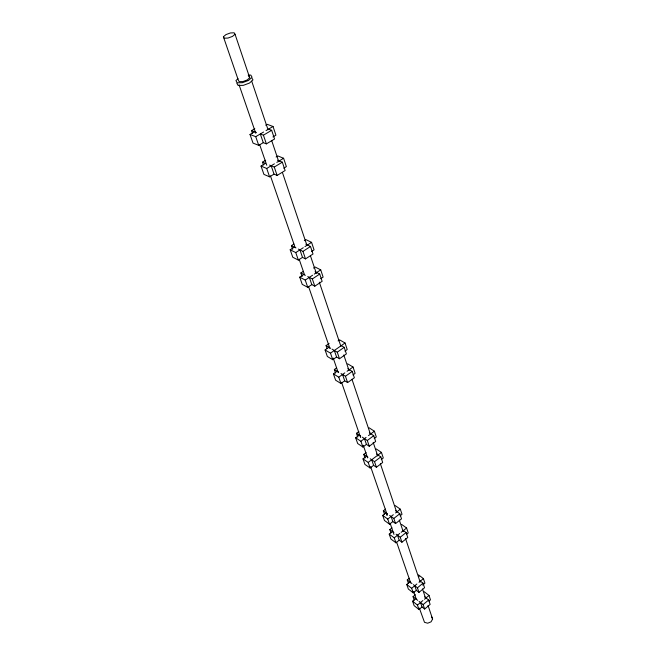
<?xml version="1.0" encoding="UTF-8"?>
<svg xmlns="http://www.w3.org/2000/svg" width="656" height="656" viewBox="0 0 656 656"><rect width="100%" height="100%" fill="white"/><g stroke="black" fill="none" stroke-linecap="round" stroke-linejoin="round"><path stroke-width="0.98" d="M428.04 605.455L432.607 619.043L431.058 621.839L427.696 623.2L424.498 622.323L419.348 608.104M249.69 77.728L247.23 79.966L242.859 81.59L239.153 81.631L238.3 80.089L223.393 36.769L225.959 34.596L230.412 32.956L234.167 32.8L235.037 34.227L249.69 77.728L248.796 76.194M238.03 78.687L235.93 80.581L237.136 82.771L242.384 82.705L248.591 80.409L252.068 77.236L250.797 75.071L248.181 75.112M235.037 34.227L232.478 36.408L227.985 38.056L224.221 38.204L223.393 36.769M420.504 602.52L422.021 606.956L424.653 609.03L430.139 604.438L428.647 599.994L424.604 596.853M424.653 609.03L423.145 604.594L428.647 599.994M415.633 598.69L412.583 601.216L414.125 605.644L418.987 609.498L422.021 606.956M428.991 601.126L430.492 599.871L429.008 595.427L424.112 591.646M418.987 609.498L417.454 605.07L422.866 600.56M424.432 599.248L429.008 595.427M409.852 581.938L406.753 584.48L408.344 589.031L413.239 592.86L416.33 590.31L414.772 585.742M422.653 585.07L424.94 583.184L423.415 578.608L418.479 574.853L419.086 576.681M414.28 600.207L413.05 596.665L415.396 594.721M416.33 590.31L418.987 592.368L424.555 587.751L423.03 583.176L420.357 581.134M413.239 592.86L411.665 588.301L416.863 584.012M418.963 582.282L423.415 578.608M418.987 592.368L417.429 587.801L423.03 583.176M408.516 583.569L407.253 579.929L409.344 578.215M392.468 531.532L389.213 534.115L390.935 539.06L395.953 542.799L399.201 540.2L397.503 535.247M406.638 534.255L408.237 532.975L406.589 528.006L401.521 524.349M399.201 540.2L401.923 542.217L407.77 537.526L406.113 532.557L403.374 530.565M395.953 542.799L394.24 537.846L399.709 533.492M401.177 532.319L406.589 528.006M401.923 542.217L400.234 537.248L406.113 532.557M391.083 516.469L392.829 521.577L395.576 523.57L401.529 518.855L399.816 513.73L395.601 510.729M390.943 532.869L389.803 529.572L391.993 527.842M386.884 515.345L386.007 512.795L382.694 515.395L384.465 520.487L389.525 524.185L392.829 521.577M400.078 515.854L402.03 514.312L400.324 509.195L395.215 505.579M389.525 524.185L387.762 519.076L393.321 514.706M395.568 512.943L400.324 509.195M395.576 523.57L393.83 518.453L399.816 513.73M384.498 514.255L383.317 510.86L385.548 509.113M371.698 459.766L373.608 465.35L376.413 467.261L382.694 462.488L380.824 456.896L376.503 454.009M370.214 458.757L374.519 461.676L380.824 456.896M366.491 456.24L363.006 458.864L364.941 464.432L370.123 467.99L373.608 465.35M381.243 459.553L383.293 457.995L381.439 452.402L376.2 448.925M363.006 458.864L368.196 462.414L381.439 452.402M365.031 458.085L363.744 454.378L366.097 452.615M364.465 438.61L366.433 444.374L369.271 446.26L375.667 441.463L373.731 435.682L369.377 432.845M362.219 437.126L367.303 440.488L373.731 435.682M359.217 435.141L355.667 437.782L357.668 443.522L362.891 447.023L366.433 444.374M374.215 438.552L376.306 436.986L374.387 431.213L369.107 427.802M355.667 437.782L360.898 441.267L366.073 437.413M368.475 435.625L374.387 431.213M357.774 437.142L356.446 433.313L358.84 431.541M342.539 374.486L344.703 380.816L347.606 382.596L354.371 377.749L352.247 371.411L347.787 368.738M337.168 371.23L333.412 373.887L335.61 380.193L340.956 383.498L344.703 380.816M352.928 374.937L355.142 373.354L353.035 367.024L347.631 363.818M333.412 373.887L338.767 377.175L344.802 372.879M347.065 371.271L353.035 367.024M341.005 373.559L345.45 376.257L352.247 371.411M335.585 373.1L334.339 369.508L336.585 367.918M334.33 350.476L336.569 357.02L339.496 358.75L346.401 353.896L344.203 347.336L341.259 345.63M328.918 347.295L325.081 349.968L327.352 356.487L332.74 359.709L336.569 357.02M344.966 351.124L347.221 349.541L345.04 342.99L339.587 339.865L338.078 340.915M325.081 349.968L330.485 353.166L345.04 342.99M332.01 349.115L337.266 352.19L344.203 347.336M327.024 348.41L326.057 345.622L329.115 343.49M309.337 277.373L311.813 284.614L314.806 286.188L322.137 281.309L319.71 274.052L315.101 271.699M303.802 274.487L299.726 277.168L302.236 284.376L307.746 287.312L311.813 284.614M320.727 278.685L323.121 277.086L320.718 269.854L315.134 267.025L313.535 268.074M307.754 276.553L312.338 278.939L319.71 274.052M299.726 277.168L305.245 280.079L312.609 275.217M314.24 274.134L320.718 269.854M302.121 276.553L300.883 272.962L303.318 271.363M299.94 249.879L302.498 257.382L305.516 258.899L313.01 254.011L310.501 246.484L305.852 244.229M294.355 247.107L290.19 249.788L292.789 257.259L298.349 260.088L302.498 257.382M311.608 251.445L314.06 249.854L311.567 242.351L305.942 239.637L304.302 240.695M290.19 249.788L295.758 252.585L303.277 247.714M304.95 246.631L311.567 242.351M298.341 249.083L302.957 251.379L310.501 246.484M292.707 249.37L291.412 245.647L293.904 244.04M271.182 165.771L274.036 174.127L277.119 175.431L285.114 170.544L282.318 162.171L277.57 160.244M265.672 160.244L262.482 162.163L265.483 163.41L261.039 166.091L263.933 174.398L269.6 176.833L274.036 174.127M283.761 168.198L286.369 166.608L283.597 158.26L277.849 155.948L276.102 157.005M261.039 166.091L266.713 168.477L274.397 163.828M276.799 162.368L283.597 158.26M269.55 165.099L274.274 167.059L282.318 162.171M254.577 131.782L250.018 134.455L253.027 143.098L258.735 145.361L263.277 142.664L266.385 143.877L274.569 138.998L271.666 130.298L268.534 129.125M272.937 136.924L275.914 135.152L273.027 126.477L267.23 124.337L265.746 125.214M250.018 134.455L255.733 136.678L263.597 132.036M266.065 130.585L273.027 126.477M263.277 142.664L260.309 133.98L263.417 135.169L271.666 130.298M252.552 133.488L251.551 130.618L254.823 128.707M251.551 130.618L256.488 132.512M291.412 245.647L295.954 247.894M300.883 272.962L305.384 275.315M326.057 345.622L330.46 348.205M334.339 369.508L338.701 372.157M356.446 433.313L360.718 436.133M363.744 454.378L367.983 457.248M383.317 510.86L387.458 513.845M389.631 515.419L393.83 518.453M382.694 515.395L387.762 519.076M389.803 529.572L393.903 532.598M396.068 534.181L400.234 537.248M389.213 534.115L394.24 537.846M407.253 579.929L411.96 583.569M413.362 584.652L417.429 587.801M406.753 584.48L411.665 588.301M413.05 596.665L417.724 600.33M419.11 601.429L423.145 604.594M412.583 601.216L417.454 605.07M252.109 78.433L252.962 79.884L249.493 83.058L243.294 85.362L238.046 85.419L236.841 83.214M431.443 616.46L432.607 619.043M262.482 162.163L263.441 164.927M255.733 136.678L258.735 145.361M266.713 168.477L269.6 176.833M295.758 252.585L298.349 260.088M305.245 280.079L307.746 287.312M330.485 353.166L332.74 359.709M338.767 377.175L340.956 383.498M360.898 441.267L362.891 447.023M368.196 462.414L370.123 467.99M239.071 84.829L255.758 133.283M259.768 144.91L266.779 165.255M270.452 175.915L295.159 247.624M299.161 259.251L304.507 274.757M308.509 286.385L329.878 348.402M333.215 358.094L338.225 372.624M341.563 382.317L360.595 437.552M363.26 445.301L367.606 457.904M370.607 466.621L387.302 515.075M390.304 523.791L393.977 534.451M396.65 542.209L410.672 582.905M413.674 591.63L416.347 599.379M263.417 135.169L266.385 143.877M274.274 167.059L277.119 175.431M302.957 251.379L305.516 258.899M312.338 278.939L314.806 286.188M337.266 352.19L339.496 358.75M345.45 376.257L347.606 382.596M367.303 440.488L369.271 446.26M374.519 461.676L376.413 467.261M251.715 81.18L268.042 129.724M271.633 140.4L278.816 161.761M282.408 172.446L306.893 245.262M310.485 255.938L316.364 273.413M319.308 282.154L340.858 346.229M343.793 354.97L349.017 370.501M351.96 379.242L370.566 434.575M373.182 442.349L377.749 455.936M380.365 463.702L396.691 512.246M399.299 520.011L403.219 531.663M405.506 538.461L420.201 582.151M422.489 588.949L425.752 598.657"/></g></svg>
